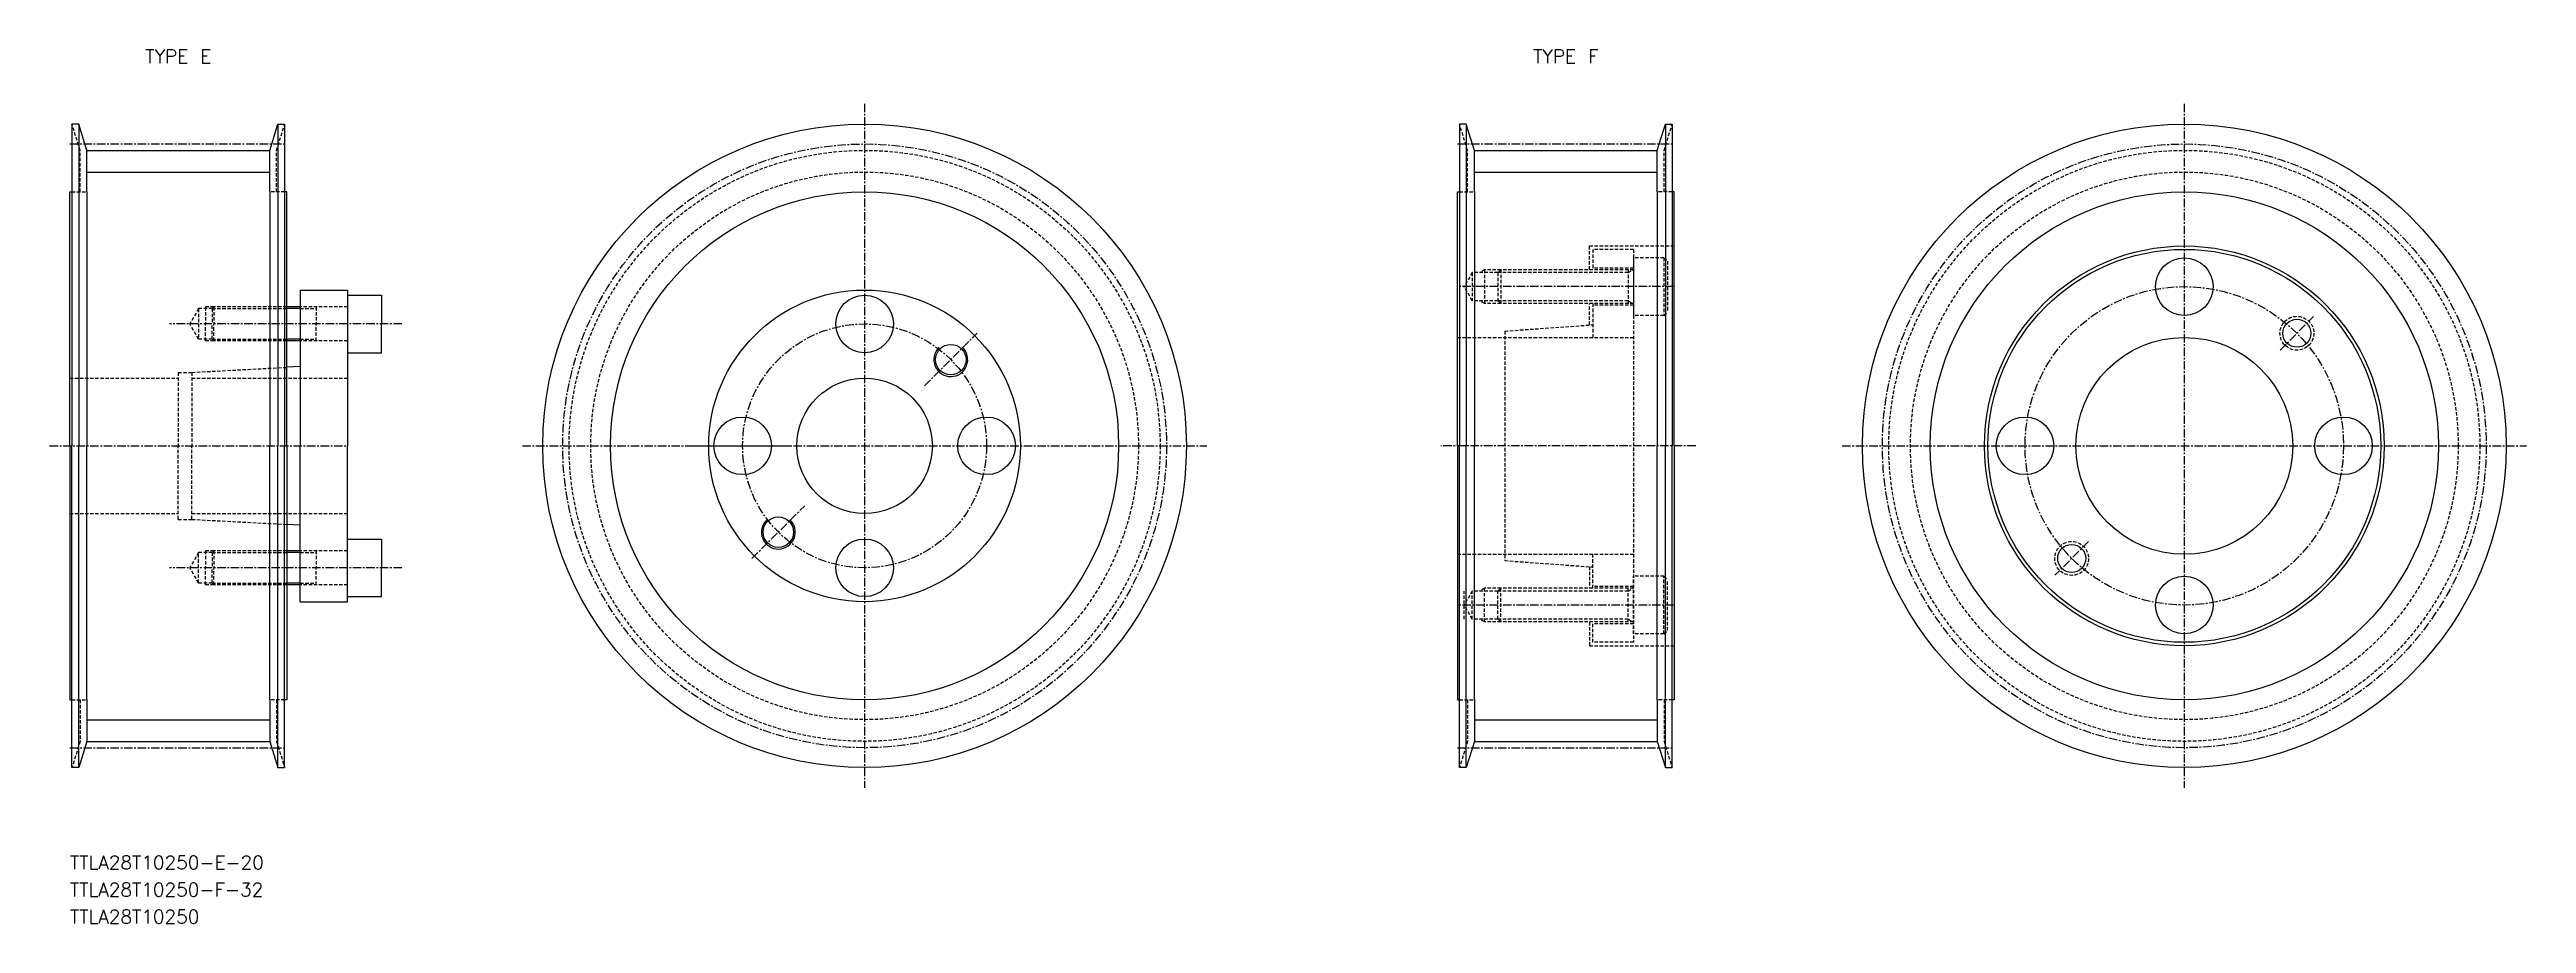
# Model space of a CAD drawing. Extents: x 4650 to 5015, y 29322 to 29451.
import ezdxf
from ezdxf.enums import TextEntityAlignment as Align

# ---------------------------------------------------------------- set-up
doc = ezdxf.new("R2010")
doc.units = 0
doc.linetypes.add('CENTER', pattern=[2, 1.25, -0.25, 0.25, -0.25])
doc.linetypes.add('DASHED', pattern=[0.75, 0.5, -0.25])
doc.layers.get('0').update_dxf_attribs({"linetype": 'CONTINUOUS'})
doc.layers.add('CENTER', color=1, linetype='CENTER')
doc.styles.add('MISUMI', font='txt.shx')

msp = doc.modelspace()

# ---------------------------------------------------------------- linework, layer by layer
at = {"color": 7, "linetype": 'CONTINUOUS'}
for p, q in [((4653.91, 29439.56), (4652.91, 29439.56)), ((4652.91, 29439.56), (4652.91, 29392.06)), ((4655.11, 29435.68), (4653.91, 29439.56)), ((4653.91, 29439.56), (4653.91, 29392.06)), ((4682.11, 29435.68), (4683.31, 29439.56)), ((4683.31, 29439.56), (4684.31, 29439.56)), ((4683.31, 29439.56), (4683.31, 29392.06)), ((4684.31, 29439.56), (4684.31, 29392.06)), ((4858.71, 29439.56), (4857.71, 29439.56)), ((4857.71, 29439.56), (4857.71, 29392.06)), ((4859.91, 29435.68), (4858.71, 29439.56)), ((4858.71, 29439.56), (4858.71, 29392.06)), ((4886.91, 29435.68), (4888.11, 29439.56)), ((4888.11, 29439.56), (4889.11, 29439.56)), ((4888.11, 29439.56), (4888.11, 29392.06)), ((4889.11, 29439.56), (4889.11, 29392.06)), ((4655.11, 29429.56), (4655.11, 29435.68)), ((4655.11, 29435.68), (4682.11, 29435.68)), ((4682.11, 29429.56), (4682.11, 29435.68)), ((4859.91, 29429.56), (4859.91, 29435.68)), ((4859.91, 29435.68), (4886.91, 29435.68)), ((4886.91, 29429.56), (4886.91, 29435.68)), ((4652.61, 29429.56), (4652.91, 29429.56)), ((4652.61, 29392.06), (4652.61, 29429.56)), ((4655.11, 29429.56), (4655.11, 29392.06)), ((4682.11, 29429.56), (4682.11, 29392.06)), ((4684.61, 29429.56), (4684.31, 29429.56)), ((4684.61, 29392.06), (4684.61, 29429.56)), ((4857.41, 29429.56), (4857.71, 29429.56)), ((4857.41, 29392.06), (4857.41, 29429.56)), ((4859.91, 29429.56), (4859.91, 29392.06)), ((4886.91, 29429.56), (4886.91, 29392.06)), ((4889.41, 29429.56), (4889.11, 29429.56)), ((4889.41, 29392.06), (4889.41, 29429.56)), ((4686.61, 29412.56), (4684.61, 29412.56)), ((4686.61, 29415.06), (4693.61, 29415.06)), ((4686.61, 29415.06), (4686.61, 29412.56)), ((4686.61, 29412.56), (4686.61, 29407.56)), ((4693.61, 29415.06), (4693.61, 29414.31)), ((4693.61, 29414.31), (4693.61, 29405.81)), ((4693.61, 29414.31), (4698.61, 29414.31)), ((4698.61, 29414.31), (4698.61, 29410.06)), ((4698.61, 29405.81), (4698.61, 29410.06)), ((4686.61, 29407.56), (4684.61, 29407.56)), ((4686.61, 29407.56), (4686.61, 29403.76)), ((4693.61, 29405.81), (4693.61, 29392.06)), ((4693.61, 29405.81), (4698.61, 29405.81)), ((4686.61, 29403.76), (4684.61, 29403.65)), ((4686.61, 29403.76), (4686.61, 29392.06)), ((4652.61, 29392.06), (4652.61, 29354.56)), ((4652.91, 29344.56), (4652.91, 29392.06)), ((4653.91, 29344.56), (4653.91, 29392.06)), ((4655.11, 29354.56), (4655.11, 29392.06)), ((4682.11, 29354.56), (4682.11, 29392.06)), ((4683.31, 29344.56), (4683.31, 29392.06)), ((4684.31, 29344.56), (4684.31, 29392.06)), ((4684.61, 29392.06), (4684.61, 29354.56)), ((4686.61, 29380.36), (4686.61, 29392.06)), ((4693.61, 29378.31), (4693.61, 29392.06)), ((4857.41, 29392.06), (4857.41, 29354.56)), ((4857.71, 29344.56), (4857.71, 29392.06)), ((4858.71, 29344.56), (4858.71, 29392.06)), ((4859.91, 29354.56), (4859.91, 29392.06)), ((4886.91, 29354.56), (4886.91, 29392.06)), ((4888.11, 29344.56), (4888.11, 29392.06)), ((4889.11, 29344.56), (4889.11, 29392.06)), ((4889.41, 29392.06), (4889.41, 29354.56)), ((4686.61, 29380.36), (4684.61, 29380.47)), ((4686.61, 29376.56), (4686.61, 29380.36)), ((4686.61, 29376.56), (4684.61, 29376.56)), ((4686.61, 29371.56), (4686.61, 29376.56)), ((4693.61, 29369.81), (4693.61, 29378.31)), ((4693.61, 29378.31), (4698.61, 29378.31)), ((4698.61, 29378.31), (4698.61, 29374.06)), ((4698.61, 29369.81), (4698.61, 29374.06)), ((4686.61, 29371.56), (4684.61, 29371.56)), ((4686.61, 29369.06), (4686.61, 29371.56)), ((4686.61, 29369.06), (4693.61, 29369.06)), ((4693.61, 29369.81), (4698.61, 29369.81)), ((4693.61, 29369.06), (4693.61, 29369.81)), ((4652.61, 29354.56), (4652.91, 29354.56)), ((4655.11, 29354.56), (4655.11, 29348.43)), ((4682.11, 29354.56), (4682.11, 29348.43)), ((4684.61, 29354.56), (4684.31, 29354.56)), ((4857.41, 29354.56), (4857.71, 29354.56)), ((4859.91, 29354.56), (4859.91, 29348.43)), ((4886.91, 29354.56), (4886.91, 29348.43)), ((4889.41, 29354.56), (4889.11, 29354.56)), ((4655.11, 29348.43), (4653.91, 29344.56)), ((4655.11, 29348.43), (4682.11, 29348.43)), ((4682.11, 29348.43), (4683.31, 29344.56)), ((4859.91, 29348.43), (4858.71, 29344.56)), ((4859.91, 29348.43), (4886.91, 29348.43)), ((4886.91, 29348.43), (4888.11, 29344.56)), ((4653.91, 29344.56), (4652.91, 29344.56)), ((4683.31, 29344.56), (4684.31, 29344.56)), ((4858.71, 29344.56), (4857.71, 29344.56)), ((4888.11, 29344.56), (4889.11, 29344.56))]:
    msp.add_line(p, q, dxfattribs=at)
at = {"color": 3, "linetype": 'DASHED'}
for p, q in [((4654.11, 29435.68), (4652.91, 29439.56)), ((4683.11, 29435.68), (4684.31, 29439.56)), ((4858.91, 29435.68), (4857.71, 29439.56)), ((4887.91, 29435.68), (4889.11, 29439.56)), ((4654.11, 29429.56), (4654.11, 29435.68)), ((4683.11, 29429.56), (4683.11, 29435.68)), ((4858.91, 29429.56), (4858.91, 29435.68)), ((4887.91, 29429.56), (4887.91, 29435.68)), ((4652.91, 29429.56), (4655.11, 29429.56)), ((4684.31, 29429.56), (4682.11, 29429.56)), ((4857.71, 29429.56), (4859.91, 29429.56)), ((4889.11, 29429.56), (4886.91, 29429.56)), ((4876.9, 29421.56), (4889.41, 29421.56)), ((4876.9, 29418.06), (4876.9, 29421.56)), ((4883.4, 29421.06), (4877.4, 29421.06)), ((4877.4, 29421.06), (4877.4, 29418.06)), ((4883.4, 29421.06), (4883.4, 29363.06)), ((4887.9, 29419.81), (4883.4, 29419.81)), ((4883.4, 29419.81), (4883.4, 29411.31)), ((4887.9, 29419.81), (4887.9, 29411.31)), ((4887.9, 29419.81), (4888.4, 29419.31)), ((4888.4, 29419.31), (4888.4, 29411.81)), ((4859.6, 29417.63), (4858.41, 29415.56)), ((4859.6, 29413.49), (4858.41, 29415.56)), ((4863.4, 29417.63), (4859.6, 29417.63)), ((4859.6, 29417.63), (4859.6, 29413.49)), ((4861.4, 29418.06), (4860.65, 29417.63)), ((4863.84, 29418.06), (4861.4, 29418.06)), ((4861.4, 29418.06), (4861.4, 29413.06)), ((4863.84, 29418.06), (4863.4, 29417.63)), ((4882.6, 29417.63), (4863.4, 29417.63)), ((4863.4, 29417.63), (4863.4, 29413.49)), ((4883.4, 29418.06), (4863.84, 29418.06)), ((4863.84, 29418.06), (4863.84, 29413.06)), ((4883.4, 29418.31), (4877.4, 29418.31)), ((4882.6, 29418.06), (4882.6, 29413.06)), ((4882.6, 29417.63), (4883.35, 29418.06)), ((4671.61, 29412.31), (4670.31, 29410.06)), ((4671.61, 29412.31), (4671.61, 29407.81)), ((4673.61, 29412.31), (4671.61, 29412.31)), ((4672.61, 29412.56), (4672.61, 29410.06)), ((4673.86, 29412.56), (4672.61, 29412.56)), ((4673.86, 29412.56), (4673.61, 29412.31)), ((4673.61, 29412.31), (4684.61, 29412.31)), ((4673.61, 29412.31), (4673.61, 29410.06)), ((4684.61, 29412.56), (4673.86, 29412.56)), ((4673.86, 29412.56), (4673.86, 29410.06)), ((4693.61, 29412.56), (4686.61, 29412.56)), ((4686.61, 29412.31), (4688.94, 29412.31)), ((4688.94, 29412.56), (4688.94, 29410.06)), ((4863.4, 29413.49), (4859.6, 29413.49)), ((4861.4, 29413.06), (4860.65, 29413.49)), ((4863.84, 29413.06), (4861.4, 29413.06)), ((4882.6, 29413.49), (4863.4, 29413.49)), ((4863.84, 29413.06), (4863.4, 29413.49)), ((4883.4, 29413.06), (4863.84, 29413.06)), ((4876.9, 29409.9), (4876.9, 29413.06)), ((4877.4, 29413.06), (4877.4, 29408.06)), ((4883.4, 29412.81), (4877.4, 29412.81)), ((4882.6, 29413.49), (4883.35, 29413.06)), ((4671.61, 29407.81), (4670.31, 29410.06)), ((4672.61, 29407.56), (4672.61, 29410.06)), ((4673.61, 29407.81), (4673.61, 29410.06)), ((4673.86, 29407.56), (4673.86, 29410.06)), ((4688.94, 29407.56), (4688.94, 29410.06)), ((4864.4, 29409), (4877.4, 29409.93)), ((4864.4, 29409), (4864.4, 29375.12)), ((4887.9, 29411.31), (4883.4, 29411.31)), ((4887.9, 29411.31), (4888.4, 29411.81)), ((4673.61, 29407.81), (4671.61, 29407.81)), ((4673.86, 29407.56), (4672.61, 29407.56)), ((4673.61, 29407.81), (4684.61, 29407.81)), ((4673.86, 29407.56), (4673.61, 29407.81)), ((4684.61, 29407.56), (4673.86, 29407.56)), ((4686.61, 29407.81), (4688.94, 29407.81)), ((4693.61, 29407.56), (4686.61, 29407.56)), ((4857.41, 29408.06), (4883.4, 29408.06)), ((4652.61, 29402.06), (4668.61, 29402.06)), ((4668.61, 29402.91), (4668.61, 29392.06)), ((4668.61, 29402.91), (4670.61, 29402.91)), ((4670.61, 29402.91), (4684.61, 29403.65)), ((4670.61, 29402.91), (4670.61, 29392.06)), ((4670.61, 29402.06), (4693.61, 29402.06)), ((4668.61, 29381.21), (4668.61, 29392.06)), ((4670.61, 29381.21), (4670.61, 29392.06)), ((4652.61, 29382.06), (4668.61, 29382.06)), ((4668.61, 29381.21), (4670.61, 29381.21)), ((4670.61, 29382.06), (4693.61, 29382.06)), ((4670.61, 29381.21), (4684.61, 29380.47)), ((4671.61, 29376.31), (4670.31, 29374.06)), ((4671.61, 29371.81), (4671.61, 29376.31)), ((4673.61, 29376.31), (4671.61, 29376.31)), ((4672.61, 29376.56), (4672.61, 29374.06)), ((4673.86, 29376.56), (4672.61, 29376.56)), ((4673.86, 29376.56), (4673.61, 29376.31)), ((4673.61, 29376.31), (4684.61, 29376.31)), ((4673.61, 29376.31), (4673.61, 29374.06)), ((4684.61, 29376.56), (4673.86, 29376.56)), ((4673.86, 29376.56), (4673.86, 29374.06)), ((4693.61, 29376.56), (4686.61, 29376.56)), ((4686.61, 29376.31), (4688.94, 29376.31)), ((4688.94, 29376.56), (4688.94, 29374.06)), ((4857.41, 29376.06), (4883.4, 29376.06)), ((4877.4, 29371.06), (4877.4, 29376.06)), ((4671.61, 29371.81), (4670.31, 29374.06)), ((4673.61, 29371.81), (4671.61, 29371.81)), ((4672.61, 29371.56), (4672.61, 29374.06)), ((4673.61, 29371.81), (4673.61, 29374.06)), ((4673.61, 29371.81), (4684.61, 29371.81)), ((4673.86, 29371.56), (4673.61, 29371.81)), ((4673.86, 29371.56), (4673.86, 29374.06)), ((4686.61, 29371.81), (4688.94, 29371.81)), ((4688.94, 29371.56), (4688.94, 29374.06)), ((4864.4, 29375.12), (4877.4, 29374.18)), ((4876.9, 29374.22), (4876.9, 29371.06)), ((4887.9, 29372.81), (4883.4, 29372.81)), ((4883.4, 29364.31), (4883.4, 29372.81)), ((4887.9, 29364.31), (4887.9, 29372.81)), ((4887.9, 29372.81), (4888.4, 29372.31)), ((4888.4, 29364.81), (4888.4, 29372.31)), ((4673.86, 29371.56), (4672.61, 29371.56)), ((4684.61, 29371.56), (4673.86, 29371.56)), ((4693.61, 29371.56), (4686.61, 29371.56)), ((4858.4, 29366.49), (4858.4, 29370.63)), ((4859.6, 29370.63), (4858.41, 29368.56)), ((4859.6, 29366.49), (4858.41, 29368.56)), ((4859.6, 29366.49), (4859.6, 29370.63)), ((4863.4, 29370.63), (4859.6, 29370.63)), ((4861.4, 29371.06), (4860.65, 29370.63)), ((4863.84, 29371.06), (4861.4, 29371.06)), ((4861.4, 29366.06), (4861.4, 29371.06)), ((4863.84, 29371.06), (4863.4, 29370.63)), ((4882.6, 29370.63), (4863.4, 29370.63)), ((4863.4, 29366.49), (4863.4, 29370.63)), ((4883.4, 29371.06), (4863.84, 29371.06)), ((4863.84, 29366.06), (4863.84, 29371.06)), ((4883.4, 29371.31), (4877.4, 29371.31)), ((4882.6, 29366.06), (4882.6, 29371.06)), ((4882.6, 29370.63), (4883.35, 29371.06)), ((4863.4, 29366.49), (4859.6, 29366.49)), ((4861.4, 29366.06), (4860.65, 29366.49)), ((4863.84, 29366.06), (4861.4, 29366.06)), ((4882.6, 29366.49), (4863.4, 29366.49)), ((4863.84, 29366.06), (4863.4, 29366.49)), ((4883.4, 29366.06), (4863.84, 29366.06)), ((4876.9, 29366.06), (4876.9, 29362.56)), ((4877.4, 29363.06), (4877.4, 29366.06)), ((4883.4, 29365.81), (4877.4, 29365.81)), ((4882.6, 29366.49), (4883.35, 29366.06)), ((4887.9, 29364.31), (4883.4, 29364.31)), ((4887.9, 29364.31), (4888.4, 29364.81)), ((4876.9, 29362.56), (4889.41, 29362.56)), ((4883.4, 29363.06), (4877.4, 29363.06)), ((4652.91, 29354.56), (4655.11, 29354.56)), ((4654.11, 29354.56), (4654.11, 29348.43)), ((4684.31, 29354.56), (4682.11, 29354.56)), ((4683.11, 29354.56), (4683.11, 29348.43)), ((4857.71, 29354.56), (4859.91, 29354.56)), ((4858.91, 29354.56), (4858.91, 29348.43)), ((4889.11, 29354.56), (4886.91, 29354.56)), ((4887.91, 29354.56), (4887.91, 29348.43)), ((4654.11, 29348.43), (4652.91, 29344.56)), ((4683.11, 29348.43), (4684.31, 29344.56)), ((4858.91, 29348.43), (4857.71, 29344.56)), ((4887.91, 29348.43), (4889.11, 29344.56))]:
    msp.add_line(p, q, dxfattribs=at)
at = {"color": 3, "linetype": 'CONTINUOUS'}
for p, q in [((4655.11, 29432.48), (4682.11, 29432.48)), ((4859.91, 29432.48), (4886.91, 29432.48)), ((4655.11, 29351.63), (4682.11, 29351.63)), ((4859.91, 29351.63), (4886.91, 29351.63))]:
    msp.add_line(p, q, dxfattribs=at)
at = {"color": 3}
for p, q in [((4686.61, 29412.31), (4684.61, 29412.31)), ((4686.61, 29407.81), (4684.61, 29407.81)), ((4686.61, 29376.31), (4684.61, 29376.31)), ((4686.61, 29371.81), (4684.61, 29371.81))]:
    msp.add_line(p, q, dxfattribs=at)
at = {"color": 7, "linetype": 'CONTINUOUS'}
for centre, radius in [((4769.91, 29392.06), 47.5), ((4964.7, 29392.06), 47.5), ((4769.91, 29392.06), 37.5), ((4964.7, 29392.06), 37.5), ((4964.7, 29392.06), 29.5), ((4964.7, 29392.06), 29), ((4964.7, 29415.56), 4.25), ((4769.91, 29392.06), 23), ((4769.91, 29392.06), 23), ((4769.91, 29410.06), 4.25), ((4981.32, 29408.68), 2.07), ((4782.63, 29404.79), 2.25), ((4964.7, 29392.06), 16), ((4769.91, 29392.06), 10), ((4751.91, 29392.06), 4.25), ((4787.91, 29392.06), 4.25), ((4941.2, 29392.06), 4.25), ((4988.2, 29392.06), 4.25), ((4757.18, 29379.33), 2.25), ((4769.91, 29374.06), 4.25), ((4948.08, 29375.44), 2.07), ((4964.7, 29368.56), 4.25)]:
    msp.add_circle(centre, radius, dxfattribs=at)
at = {"color": 3, "linetype": 'DASHED'}
for centre, radius in [((4769.91, 29392.06), 43.62), ((4964.7, 29392.06), 43.62), ((4769.91, 29392.06), 40.42), ((4964.7, 29392.06), 40.42), ((4981.32, 29408.68), 2.5), ((4948.08, 29375.44), 2.5)]:
    msp.add_circle(centre, radius, dxfattribs=at)
at = {"color": 3, "linetype": 'CONTINUOUS'}
for centre in [(4782.63, 29404.79), (4757.18, 29379.33)]:
    msp.add_arc(centre, 2.5, 135, 47, dxfattribs=at)
at = {"layer": 'CENTER', "color": 1, "linetype": 'CENTER'}
for p, q in [((4769.91, 29442.56), (4769.91, 29341.56)), ((4964.7, 29442.56), (4964.7, 29341.56)), ((4652.61, 29436.62), (4684.61, 29436.62)), ((4857.41, 29436.62), (4889.41, 29436.62)), ((4889.4, 29415.56), (4857.62, 29415.56)), ((4701.61, 29410.06), (4667.31, 29410.06)), ((4778.74, 29400.9), (4786.52, 29408.68)), ((4978.84, 29406.2), (4983.79, 29411.15)), ((4649.61, 29392.06), (4693.61, 29392.06)), ((4719.41, 29392.06), (4820.41, 29392.06)), ((4744.66, 29392.06), (4759.16, 29392.06)), ((4892.58, 29392.06), (4854.94, 29392.06)), ((4914.2, 29392.06), (5015.2, 29392.06)), ((4753.29, 29375.44), (4761.07, 29383.22)), ((4950.56, 29377.92), (4945.61, 29372.97)), ((4701.61, 29374.06), (4667.31, 29374.06)), ((4889.4, 29368.56), (4857.62, 29368.56)), ((4652.61, 29347.49), (4684.61, 29347.49)), ((4857.41, 29347.49), (4889.41, 29347.49))]:
    msp.add_line(p, q, dxfattribs=at)
for centre, radius in [((4769.91, 29392.06), 44.56), ((4964.7, 29392.06), 44.56), ((4964.7, 29392.06), 23.5), ((4769.91, 29392.06), 18)]:
    msp.add_circle(centre, radius, dxfattribs=at)

# ---------------------------------------------------------------- texts
at = {"color": 7, "linetype": 'CONTINUOUS', "style": 'MISUMI'}
for s, p in [('TYPE E', (4668.61, 29449.56)), ('TYPE F', (4873.41, 29449.56))]:
    msp.add_text(s, height=2, dxfattribs=at).set_placement(p, align=Align.MIDDLE_CENTER)
for s, p in [('TTLA28T10250-E-20', (4652.61, 29329.56)), ('TTLA28T10250-F-32', (4652.61, 29325.56)), ('TTLA28T10250', (4652.61, 29321.56))]:
    msp.add_text(s, height=2, dxfattribs=at).set_placement(p)

doc.saveas('drawing.dxf')
